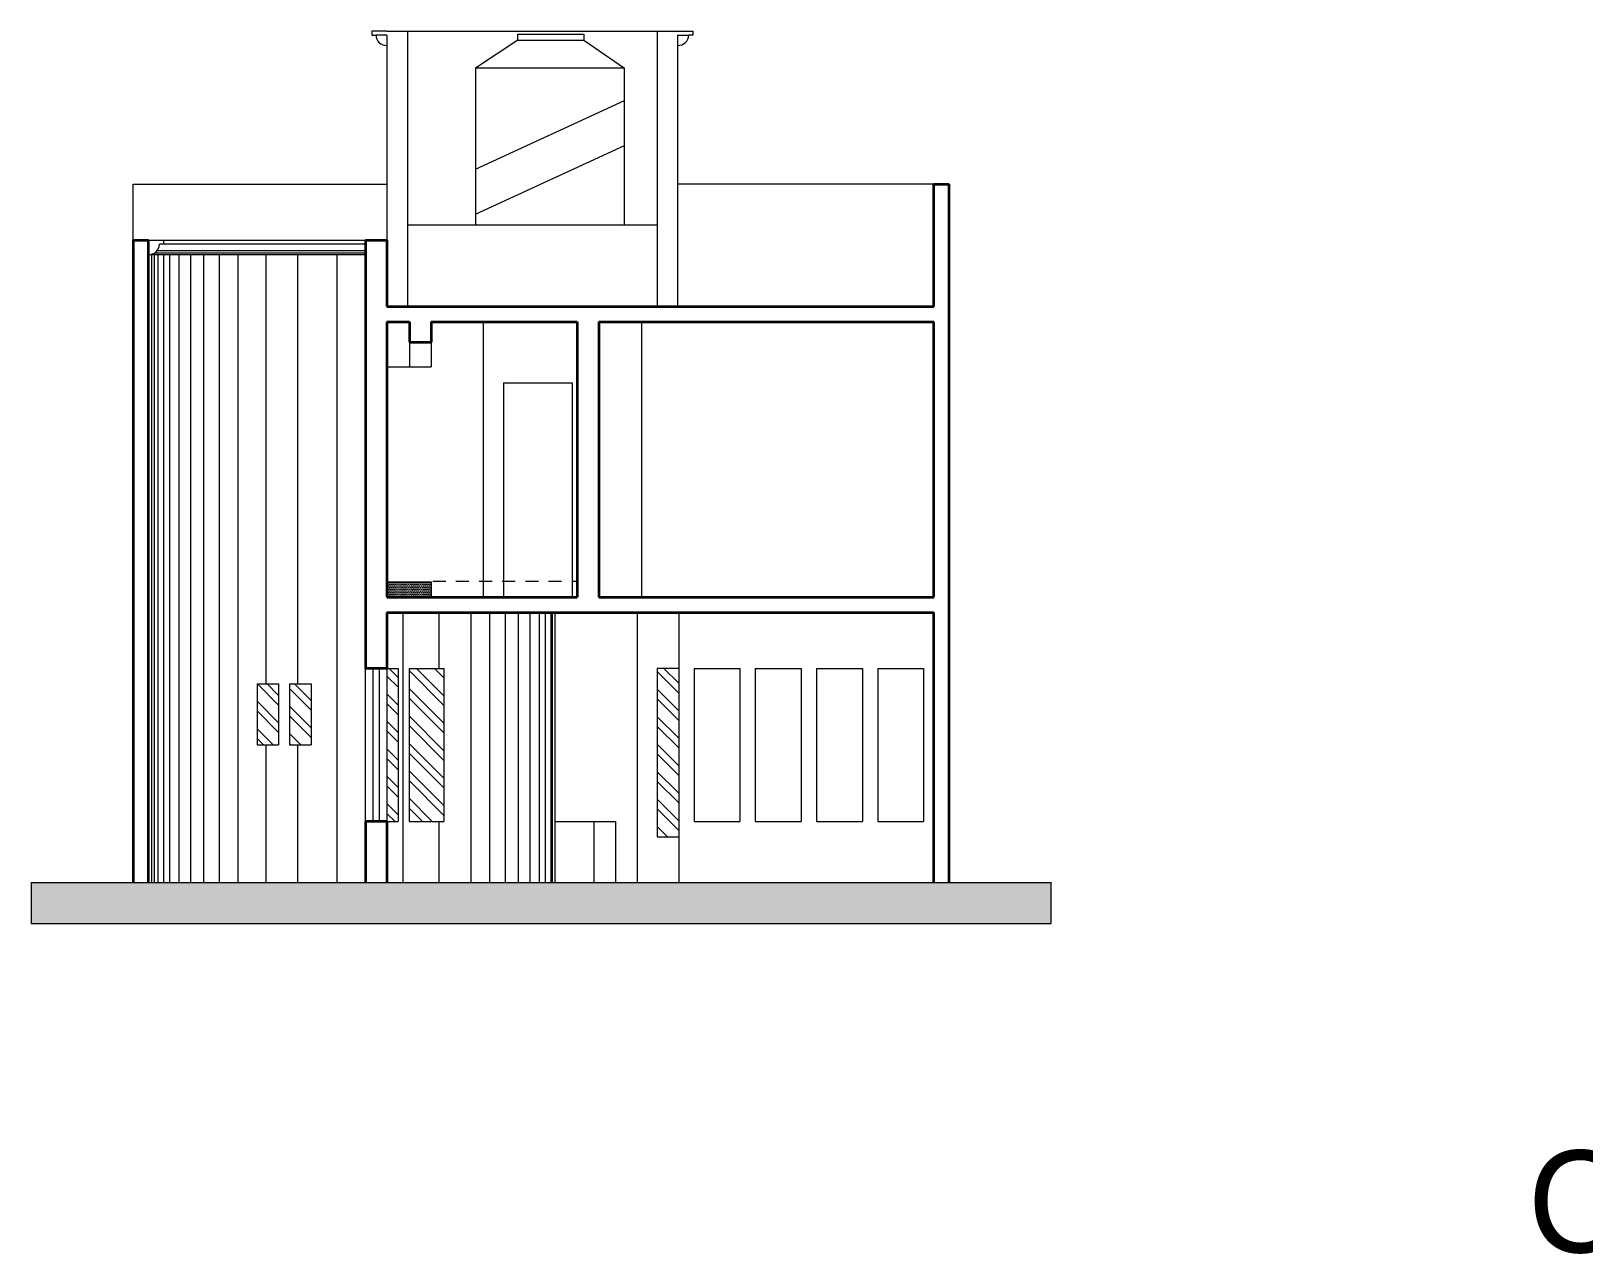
# Model space of a CAD drawing. Header units: millimetres. Extents: x 283.2 to 350.7, y 104.5 to 135.2.
# Drawn here: x 310.84 to 326.06, y 104.55 to 116.54 of the extents above; entities that cross this region are included whole.
import ezdxf

# ---------------------------------------------------------------- set-up
doc = ezdxf.new("R2010")
doc.units = ezdxf.units.MM
doc.linetypes.add('DASHED2', pattern=[9.525, 6.35, -3.175])
doc.layers.get('0').update_dxf_attribs({"lineweight": 0})
for name, color, linetype, lineweight in [('carga', 6, 'Continuous', 35), ('niveles', 40, 'Continuous', 0), ('proyecciones', 202, 'DASHED2', 0), ('puertas y ventanas', 73, 'Continuous', 0)]:
    doc.layers.add(name, color=color, linetype=linetype, lineweight=lineweight)

msp = doc.modelspace()

# ---------------------------------------------------------------- hatches: boundary and pattern name
at = {"layer": 'carga'}
msp.add_hatch(color=256, dxfattribs=at).paths.add_polyline_path([(310.837, 108.188), (310.837, 107.788), (320.837, 107.788), (320.837, 108.188)])
at = {"layer": 'niveles'}
h = msp.add_hatch(dxfattribs=at)
h.set_pattern_fill('TRIANG', color=256, scale=0.002, style=0)
h.set_pattern_definition([(60, (106.618636, 16.559022), (-0.0095249966, 0.016497782), [0.009525, -0.009525]), (120, (106.618636, 16.559022), (-0.0190499966, 2e-09), [0.009525, -0.009525]), (0, (106.613873, 16.56727), (0.009525, 0.01649778), [0.009525, -0.009525])])
h.paths.add_polyline_path([(314.76, 111.138), (314.326, 111.138), (314.326, 110.988), (314.76, 110.988)])
h = msp.add_hatch(dxfattribs=at)
h.set_pattern_fill('STEEL', color=256, scale=0.06, angle=90, style=0)
h.set_pattern_definition([(135, (-10.7274, 0), (-0.13470384, -0.13470384), []), (135, (-10.82264, 6e-18), (-0.13470384, -0.13470384), [])])
h.paths.add_polyline_path([(313.264, 110.138), (313.052, 110.138), (313.052, 109.538), (313.264, 109.538)])
h.paths.add_polyline_path([(313.583, 110.138), (313.37, 110.138), (313.37, 109.538), (313.583, 109.538)])
h.paths.add_polyline_path([(314.437, 110.288), (314.326, 110.288), (314.326, 108.788), (314.437, 108.788)])
h.paths.add_polyline_path([(314.884, 110.288), (314.543, 110.288), (314.543, 108.788), (314.884, 108.788)])
h.paths.add_polyline_path([(317.187, 110.288), (316.976, 110.288), (316.976, 108.638), (317.187, 108.638)])

# ---------------------------------------------------------------- linework, layer by layer
at = {"layer": 'carga'}
for p, q in [((319.687, 113.838), (319.687, 115.038)), ((319.687, 115.038), (319.837, 115.038)), ((319.837, 108.188), (319.837, 115.038)), ((311.837, 114.488), (311.987, 114.488)), ((311.837, 114.488), (311.837, 108.188)), ((311.987, 108.188), (311.987, 114.488)), ((314.114, 114.488), (314.114, 110.288)), ((314.114, 114.488), (314.326, 114.488)), ((314.326, 114.488), (314.326, 113.838)), ((314.326, 113.838), (319.687, 113.838)), ((314.326, 113.688), (314.548, 113.688)), ((314.326, 113.688), (314.326, 110.988)), ((314.548, 113.688), (314.548, 113.488)), ((314.76, 113.688), (314.76, 113.488)), ((314.76, 113.688), (316.192, 113.688)), ((316.192, 113.688), (316.192, 110.988)), ((316.404, 113.688), (316.404, 110.988)), ((316.404, 113.688), (319.687, 113.688)), ((319.687, 110.988), (319.687, 113.688)), ((314.548, 113.488), (314.76, 113.488)), ((314.326, 110.988), (316.192, 110.988)), ((316.404, 110.988), (319.687, 110.988)), ((314.326, 110.838), (314.326, 110.288)), ((314.326, 110.838), (319.687, 110.838)), ((319.687, 108.188), (319.687, 110.838)), ((314.326, 110.288), (314.114, 110.288)), ((314.114, 108.788), (314.114, 108.188)), ((314.326, 108.788), (314.114, 108.788)), ((314.326, 108.788), (314.326, 108.188))]:
    msp.add_line(p, q, dxfattribs=at)
at = {"layer": 'niveles'}
for p, q in [((314.176, 116.538), (314.176, 116.498)), ((314.326, 116.538), (314.176, 116.538)), ((314.176, 116.498), (314.216, 116.498)), ((314.326, 116.498), (314.216, 116.498)), ((314.326, 116.538), (317.175, 116.538)), ((314.326, 116.498), (314.326, 114.488)), ((314.326, 116.498), (314.326, 116.358)), ((314.526, 116.538), (314.526, 113.838)), ((315.61, 116.508), (316.255, 116.508)), ((315.61, 116.448), (315.61, 116.508)), ((316.255, 116.508), (316.255, 116.448)), ((316.975, 116.538), (316.975, 113.838)), ((317.175, 116.538), (317.324, 116.538)), ((317.175, 116.498), (317.175, 113.838)), ((317.175, 116.498), (317.175, 116.358)), ((317.175, 116.498), (317.284, 116.498)), ((317.324, 116.498), (317.284, 116.498)), ((317.324, 116.538), (317.324, 116.498)), ((315.61, 116.448), (315.193, 116.175)), ((315.61, 116.448), (316.255, 116.448)), ((316.255, 116.448), (316.655, 116.175)), ((315.193, 115.184), (316.655, 115.858)), ((315.193, 114.743), (316.655, 115.417)), ((311.837, 115.038), (314.326, 115.038)), ((311.837, 114.488), (311.837, 115.038)), ((319.687, 115.038), (317.175, 115.038)), ((314.526, 114.638), (316.975, 114.638)), ((311.987, 114.488), (314.114, 114.488)), ((311.987, 114.488), (311.987, 114.308)), ((311.987, 114.488), (312.136, 114.488)), ((311.987, 114.348), (314.114, 114.348)), ((312.017, 114.348), (312.017, 108.188)), ((312.044, 114.348), (312.044, 108.188)), ((312.047, 114.363), (314.114, 114.363)), ((312.076, 114.388), (314.114, 114.388)), ((312.081, 114.348), (312.081, 108.188)), ((314.114, 114.448), (312.096, 114.448)), ((312.136, 114.488), (312.136, 114.448)), ((312.136, 114.348), (312.136, 108.188)), ((312.195, 114.348), (312.195, 108.188)), ((312.286, 114.348), (312.286, 108.188)), ((312.401, 114.348), (312.401, 108.188)), ((312.526, 114.348), (312.526, 108.188)), ((312.681, 114.348), (312.681, 108.188)), ((312.865, 114.348), (312.865, 108.188)), ((313.137, 114.348), (313.137, 110.138)), ((313.45, 114.348), (313.45, 110.138)), ((313.835, 114.348), (313.835, 108.188)), ((315.27, 113.688), (315.27, 110.988)), ((316.822, 113.688), (316.822, 110.988)), ((314.548, 113.488), (314.548, 113.245)), ((314.76, 113.488), (314.76, 113.245)), ((314.326, 113.245), (314.76, 113.245)), ((315.469, 113.088), (315.469, 110.988)), ((315.469, 113.088), (316.141, 113.088)), ((316.141, 113.088), (316.141, 110.988)), ((314.326, 111.138), (314.76, 111.138)), ((314.76, 111.138), (314.76, 110.988)), ((314.483, 110.838), (314.483, 108.189)), ((314.833, 110.838), (314.833, 110.288)), ((315.148, 110.838), (315.148, 108.189)), ((315.332, 110.838), (315.332, 108.189)), ((315.486, 110.838), (315.486, 108.189)), ((315.611, 110.838), (315.611, 108.189)), ((315.726, 110.838), (315.726, 108.189)), ((315.817, 110.838), (315.817, 108.189)), ((315.877, 110.838), (315.877, 108.189)), ((315.932, 110.838), (315.932, 108.189)), ((315.946, 110.838), (315.946, 108.189)), ((315.973, 110.838), (315.973, 108.188)), ((316.778, 110.838), (316.778, 108.188)), ((317.187, 110.838), (317.187, 108.188)), ((314.114, 108.788), (314.114, 110.288)), ((314.326, 110.288), (314.437, 110.288)), ((314.326, 110.288), (314.326, 108.788)), ((314.437, 110.288), (314.437, 108.788)), ((314.543, 110.288), (314.543, 108.788)), ((314.543, 110.288), (314.884, 110.288)), ((314.884, 110.288), (314.884, 108.788)), ((316.976, 110.288), (316.976, 108.638)), ((317.187, 110.288), (316.976, 110.288)), ((317.337, 110.288), (317.337, 108.788)), ((317.337, 110.288), (317.787, 110.288)), ((317.787, 110.288), (317.787, 108.788)), ((317.937, 110.288), (317.937, 108.788)), ((317.937, 110.288), (318.387, 110.288)), ((318.387, 110.288), (318.387, 108.788)), ((318.537, 110.288), (318.537, 108.788)), ((318.537, 110.288), (318.987, 110.288)), ((318.987, 110.288), (318.987, 108.788)), ((319.137, 110.288), (319.137, 108.788)), ((319.137, 110.288), (319.587, 110.288)), ((319.587, 110.288), (319.587, 108.788)), ((313.052, 110.138), (313.052, 109.538)), ((313.052, 110.138), (313.264, 110.138)), ((313.264, 110.138), (313.264, 109.538)), ((313.37, 110.138), (313.37, 109.538)), ((313.37, 110.138), (313.583, 110.138)), ((313.583, 110.138), (313.583, 109.538)), ((313.052, 109.538), (313.264, 109.538)), ((313.137, 109.538), (313.137, 108.188)), ((313.37, 109.538), (313.583, 109.538)), ((313.45, 109.538), (313.45, 108.188)), ((314.326, 108.788), (314.437, 108.788)), ((314.543, 108.788), (314.884, 108.788)), ((314.833, 108.788), (314.833, 108.189)), ((315.973, 108.788), (316.565, 108.788)), ((316.353, 108.788), (316.353, 108.188)), ((316.565, 108.788), (316.565, 108.188)), ((317.337, 108.788), (317.787, 108.788)), ((317.937, 108.788), (318.387, 108.788)), ((318.537, 108.788), (318.987, 108.788)), ((319.137, 108.788), (319.587, 108.788)), ((316.976, 108.638), (317.187, 108.638)), ((310.837, 108.188), (320.837, 108.188)), ((310.837, 108.188), (310.837, 107.788)), ((320.837, 107.788), (320.837, 108.188)), ((310.837, 107.788), (320.837, 107.788))]:
    msp.add_line(p, q, dxfattribs=at)
msp.add_lwpolyline([(315.193, 114.638), (316.655, 114.638), (316.655, 116.175), (315.193, 116.175)], close=True, dxfattribs=at)
for centre, start, end in [((314.318, 116.499), 180.5647, 274.561), ((317.183, 116.499), 265.439, 359.4353), ((311.995, 114.449), 265.439, 359.4353)]:
    msp.add_arc(centre, 0.101, start, end, dxfattribs=at)
at = {"layer": 'proyecciones', "linetype": 'DASHED2', "ltscale": 0.02}
msp.add_line((314.775, 111.145), (316.192, 111.145), dxfattribs=at)
at = {"layer": 'puertas y ventanas'}
for p, q in [((314.189, 110.288), (314.189, 108.788)), ((314.251, 110.288), (314.251, 108.788))]:
    msp.add_line(p, q, dxfattribs=at)

# ---------------------------------------------------------------- texts
msp.add_text('CORTES', height=1).set_placement((325.51, 104.562))

doc.saveas('drawing.dxf')
